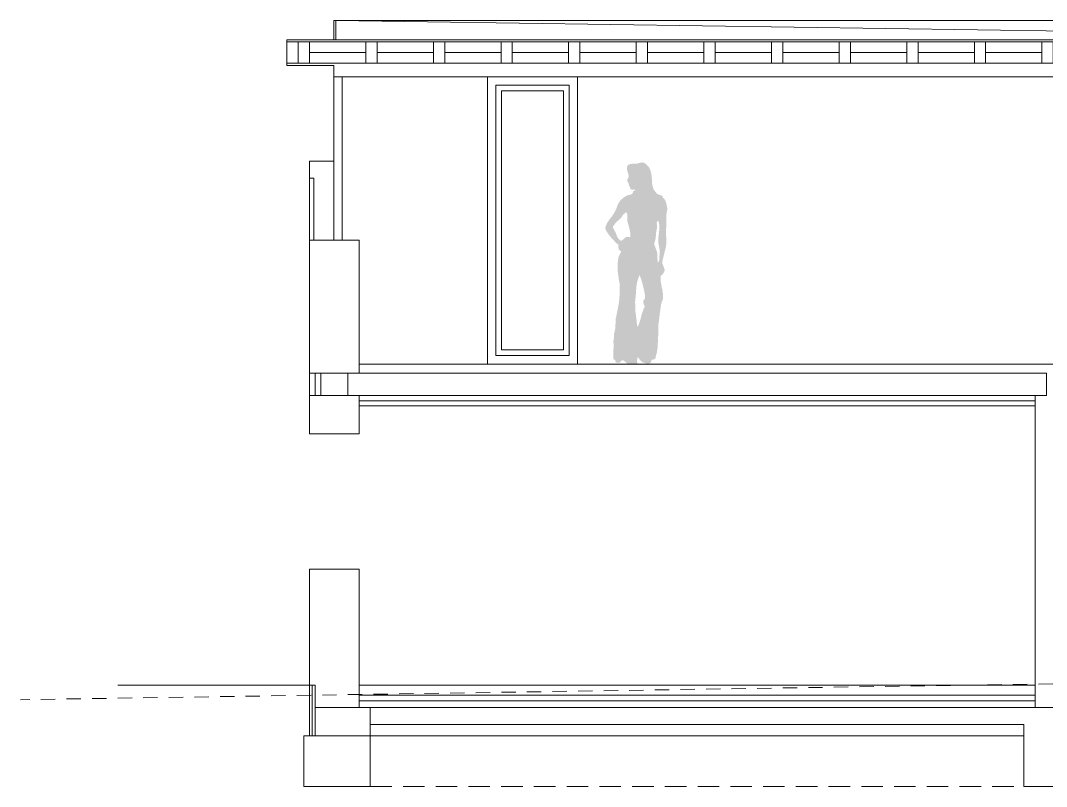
# Model space of a CAD drawing. Header units: metres. Extents: x -183 to 1639, y -350 to 198.
# Drawn here: x 767.99 to 777.09, y -219.69 to -212.89 of the extents above; entities that cross this region are included whole.
import ezdxf

# ---------------------------------------------------------------- set-up
doc = ezdxf.new("R2010")
doc.units = ezdxf.units.M
doc.header["$MEASUREMENT"] = 0
doc.linetypes.add('DASHED', pattern=[19.05, 12.7, -6.35])
doc.linetypes.add('ČÁRKOVANÁ', pattern=[19.05, 12.7, -6.35])
for name, color, linetype in [('dveře', 3, 'Continuous'), ('Krov', 3, 'Continuous'), ('okna', 4, 'Continuous'), ('pohled', 4, 'Continuous'), ('SRAFA', 251, 'Continuous'), ('stafaz', 254, 'Continuous'), ('teren', 1, 'Continuous'), ('ZDIVO', 1, 'Continuous')]:
    doc.layers.add(name, color=color, linetype=linetype)
doc.linetypes.add('BATTING', pattern='A,0.00254,-2.54,[134,ltypeshp.shx,S=2.54,R=0,X=-2.54,Y=0],-5.08,[134,ltypeshp.shx,S=2.54,R=180,X=2.54,Y=0],-2.54', length=10.16254)

msp = doc.modelspace()

# ---------------------------------------------------------------- hatches: boundary and pattern name
at = {"layer": 'stafaz', "linetype": 'Continuous', "ltscale": 0.001}
h = msp.add_hatch(color=256, dxfattribs=at)
h.paths.add_polyline_path([(773.2911, -214.9984), (773.294, -214.9845), (773.3034, -214.9683), (773.3099, -214.9537), (773.3135, -214.942), (773.3003, -214.9296), (773.2936, -214.9194), (773.2891, -214.9026), (773.2891, -214.8894), (773.2897, -214.8777), (773.2743, -214.8697), (773.2633, -214.8581), (773.2522, -214.8442), (773.2412, -214.8348), (773.2317, -214.8246), (773.2199, -214.8093), (773.2088, -214.7962), (773.1978, -214.7809), (773.1904, -214.77), (773.1845, -214.7597), (773.1786, -214.7495), (773.1763, -214.7371), (773.1763, -214.7254), (773.1799, -214.7151), (773.1842, -214.7049), (773.1878, -214.6946), (773.1936, -214.6843), (773.2009, -214.6741), (773.2096, -214.6601), (773.219, -214.6484), (773.2299, -214.6351), (773.2379, -214.6241), (773.2444, -214.6124), (773.2532, -214.5999), (773.2611, -214.586), (773.2655, -214.5757), (773.272, -214.561), (773.277, -214.55), (773.2814, -214.5368), (773.2857, -214.5251), (773.2922, -214.5134), (773.2987, -214.5031), (773.3075, -214.4906), (773.3198, -214.4781), (773.3315, -214.4685), (773.3468, -214.456), (773.3599, -214.4479), (773.3701, -214.4435), (773.3804, -214.4412), (773.3906, -214.439), (773.4008, -214.4353), (773.4125, -214.4308), (773.4197, -214.4169), (773.4197, -214.4066), (773.4328, -214.4044), (773.4401, -214.3941), (773.4255, -214.3927), (773.4152, -214.3927), (773.405, -214.3921), (773.3954, -214.3811), (773.3917, -214.3673), (773.385, -214.3534), (773.382, -214.3417), (773.3791, -214.3315), (773.3709, -214.3198), (773.3702, -214.3096), (773.3723, -214.2993), (773.3781, -214.2891), (773.3817, -214.2781), (773.3838, -214.2678), (773.3719, -214.2328), (773.369, -214.2203), (773.3667, -214.2072), (773.3666, -214.1969), (773.3688, -214.1867), (773.3753, -214.175), (773.3862, -214.169), (773.3987, -214.1653), (773.4111, -214.1631), (773.425, -214.1623), (773.4374, -214.1622), (773.4499, -214.1621), (773.4608, -214.1613), (773.4725, -214.1569), (773.4857, -214.1539), (773.5003, -214.1509), (773.5164, -214.1537), (773.534, -214.1639), (773.5443, -214.1741), (773.5583, -214.1879), (773.5642, -214.1981), (773.5723, -214.2142), (773.5768, -214.2266), (773.5805, -214.2405), (773.5828, -214.2543), (773.585, -214.2675), (773.5865, -214.2785), (773.5874, -214.2938), (773.5896, -214.3092), (773.5897, -214.3223), (773.5905, -214.3392), (773.5921, -214.3545), (773.5958, -214.3677), (773.6002, -214.3808), (773.6062, -214.3939), (773.6135, -214.4049), (773.6224, -214.4165), (773.6312, -214.4267), (773.6459, -214.4369), (773.6605, -214.4397), (773.6708, -214.4441), (773.6826, -214.4528), (773.6841, -214.4638), (773.6958, -214.4718), (773.7069, -214.4871), (773.7121, -214.5031), (773.7165, -214.5163), (773.7196, -214.5323), (773.7225, -214.5455), (773.7241, -214.5587), (773.7242, -214.5726), (773.722, -214.5843), (773.7191, -214.5945), (773.7177, -214.6062), (773.7164, -214.6231), (773.7164, -214.637), (773.7165, -214.6494), (773.7166, -214.6604), (773.7166, -214.6714), (773.7167, -214.6816), (773.7167, -214.694), (773.7168, -214.7109), (773.7162, -214.7248), (773.714, -214.7358), (773.7119, -214.7489), (773.712, -214.7592), (773.712, -214.7723), (773.7136, -214.7848), (773.7136, -214.8009), (773.7159, -214.8184), (773.7174, -214.8301), (773.7175, -214.8418), (773.7176, -214.8572), (773.7155, -214.8755), (773.7141, -214.8901), (773.7113, -214.9048), (773.7084, -214.9165), (773.7048, -214.9319), (773.7012, -214.9458), (773.6976, -214.9575), (773.6948, -214.9714), (773.6912, -214.9824), (773.6905, -214.9941), (773.6855, -215.0073), (773.6826, -215.019), (773.6819, -215.0344), (773.682, -215.0505), (773.6857, -215.0607), (773.6902, -215.0709), (773.6961, -215.087), (773.6998, -215.0994), (773.7014, -215.1096), (773.6963, -215.1243), (773.6862, -215.1405), (773.6745, -215.1522), (773.6643, -215.1618), (773.6651, -215.1757), (773.6652, -215.1903), (773.6653, -215.2006), (773.6683, -215.2152), (773.672, -215.2371), (773.6743, -215.2495), (773.6758, -215.2598), (773.6795, -215.2744), (773.6826, -215.2912), (773.6856, -215.3138), (773.6864, -215.3255), (773.6879, -215.3372), (773.688, -215.3489), (773.6873, -215.3592), (773.6844, -215.3694), (773.6765, -215.387), (773.6707, -215.4068), (773.6665, -215.4339), (773.6643, -215.4464), (773.6637, -215.4595), (773.6623, -215.4698), (773.6601, -215.4808), (773.6573, -215.5005), (773.6559, -215.5122), (773.6538, -215.5269), (773.6524, -215.5393), (773.651, -215.5525), (773.6496, -215.5635), (773.6482, -215.5745), (773.6468, -215.5855), (773.6454, -215.5957), (773.644, -215.6177), (773.6442, -215.6425), (773.6442, -215.6564), (773.6443, -215.6667), (773.6444, -215.6798), (773.6437, -215.6937), (773.6438, -215.7113), (773.6431, -215.7252), (773.6425, -215.7362), (773.6418, -215.7472), (773.6404, -215.7589), (773.6397, -215.7706), (773.639, -215.783), (773.6384, -215.7955), (773.6363, -215.8145), (773.6327, -215.8357), (773.6306, -215.846), (773.6263, -215.8592), (773.6227, -215.8724), (773.6191, -215.8929), (773.6089, -215.8988), (773.5972, -215.9032), (773.587, -215.9025), (773.5834, -215.9165), (773.5762, -215.9304), (773.5623, -215.9363), (773.544, -215.9364), (773.533, -215.9335), (773.5228, -215.9307), (773.5044, -215.9242), (773.4912, -215.914), (773.4802, -215.9009), (773.4691, -215.8863), (773.4581, -215.8805), (773.4575, -215.893), (773.4575, -215.9032), (773.4561, -215.9157), (773.4584, -215.9259), (773.4584, -215.9361), (773.4467, -215.9406), (773.4343, -215.9406), (773.4233, -215.9407), (773.4109, -215.9386), (773.3999, -215.9379), (773.3845, -215.9365), (773.3699, -215.9359), (773.3581, -215.9279), (773.3478, -215.917), (773.3339, -215.909), (773.3215, -215.9083), (773.3105, -215.9164), (773.3077, -215.9289), (773.2967, -215.9297), (773.2806, -215.9297), (773.2704, -215.9283), (773.2637, -215.9181), (773.2637, -215.9064), (773.2505, -215.9006), (773.2445, -215.8882), (773.2452, -215.8714), (773.2458, -215.856), (773.2458, -215.8429), (773.2457, -215.8312), (773.2463, -215.8129), (773.2485, -215.799), (773.2491, -215.7873), (773.2491, -215.777), (773.2475, -215.7551), (773.2467, -215.7397), (773.2495, -215.7207), (773.2516, -215.7024), (773.2516, -215.6914), (773.2515, -215.6775), (773.2558, -215.657), (773.2586, -215.646), (773.2622, -215.6292), (773.2636, -215.6145), (773.2635, -215.6006), (773.2649, -215.5904), (773.2656, -215.5801), (773.2655, -215.5589), (773.2669, -215.5465), (773.2683, -215.5348), (773.2726, -215.5164), (773.2761, -215.4959), (773.2783, -215.485), (773.2804, -215.474), (773.2826, -215.4637), (773.2876, -215.4425), (773.289, -215.4308), (773.2911, -215.4198), (773.2932, -215.4088), (773.2968, -215.3905), (773.2975, -215.3759), (773.2981, -215.3656), (773.2988, -215.3554), (773.3002, -215.3444), (773.3016, -215.3268), (773.3015, -215.3093), (773.3029, -215.2946), (773.3028, -215.2815), (773.3028, -215.2698), (773.3027, -215.2588), (773.3027, -215.2485), (773.3026, -215.2354), (773.301, -215.2215), (773.298, -215.2076), (773.295, -215.193), (773.2928, -215.1754), (773.2905, -215.1608), (773.2882, -215.1374), (773.2859, -215.1235), (773.2844, -215.1082), (773.2843, -215.0921), (773.2842, -215.0818), (773.2841, -215.0665), (773.2841, -215.0562), (773.284, -215.0409), (773.2861, -215.0299), (773.2883, -215.0145)])
h.paths.add_polyline_path([(773.4748, -215.1606), (773.4698, -215.173), (773.4654, -215.184), (773.4626, -215.195), (773.459, -215.206), (773.4554, -215.2214), (773.4526, -215.2382), (773.4512, -215.2529), (773.4491, -215.2668), (773.4484, -215.2844), (773.4478, -215.2968), (773.4464, -215.3107), (773.4457, -215.3209), (773.4443, -215.3378), (773.4436, -215.348), (773.4422, -215.3597), (773.4408, -215.3729), (773.4394, -215.3861), (773.4395, -215.3993), (773.4403, -215.4102), (773.4411, -215.4314), (773.4413, -215.4527), (773.4421, -215.4687), (773.4429, -215.4841), (773.4459, -215.5009), (773.4467, -215.5141), (773.449, -215.5272), (773.4505, -215.5404), (773.452, -215.5514), (773.4535, -215.5638), (773.4543, -215.5748), (773.4559, -215.5865), (773.4574, -215.5981), (773.4589, -215.612), (773.4669, -215.5996), (773.472, -215.5886), (773.4784, -215.5702), (773.4828, -215.5563), (773.4885, -215.538), (773.4914, -215.5255), (773.4964, -215.5072), (773.5014, -215.4889), (773.5072, -215.4728), (773.5115, -215.4611), (773.5158, -215.4486), (773.5231, -215.4354), (773.5223, -215.4215), (773.5171, -215.4113), (773.5127, -215.4003), (773.5112, -215.3894), (773.5118, -215.3791), (773.5205, -215.3666), (773.5271, -215.3542), (773.527, -215.3373), (773.5247, -215.3154), (773.5202, -215.292), (773.5164, -215.2781), (773.5127, -215.2599), (773.5097, -215.2475), (773.5059, -215.2314), (773.5, -215.2117), (773.4963, -215.1985), (773.4925, -215.1883), (773.4888, -215.1759), (773.4844, -215.1657), (773.4774, -215.1495)], flags=16)
h.paths.add_polyline_path([(773.6364, -214.9959), (773.6379, -215.0134), (773.6387, -215.0237), (773.6395, -215.0383), (773.6505, -215.0294), (773.6548, -215.0163), (773.6547, -215.0045), (773.6547, -214.9928), (773.6553, -214.9804), (773.656, -214.9687), (773.6559, -214.9577), (773.6559, -214.9453), (773.6558, -214.9336), (773.6558, -214.9226), (773.6542, -214.908), (773.652, -214.897), (773.6482, -214.8802), (773.6467, -214.8692), (773.6459, -214.8517), (773.6458, -214.84), (773.6457, -214.8246), (773.6464, -214.8129), (773.6478, -214.7997), (773.6492, -214.7873), (773.6513, -214.7727), (773.6527, -214.7602), (773.6548, -214.75), (773.6555, -214.7383), (773.6555, -214.7273), (773.6554, -214.717), (773.6531, -214.701), (773.6494, -214.6812), (773.6454, -214.6709), (773.6347, -214.6747), (773.6311, -214.6901), (773.6319, -214.7003), (773.6327, -214.7128), (773.6328, -214.7237), (773.6321, -214.7384), (773.6292, -214.7501), (773.6278, -214.7611), (773.6257, -214.7735), (773.6243, -214.7845), (773.6236, -214.7969), (773.623, -214.8072), (773.6209, -214.8277), (773.618, -214.8394), (773.6144, -214.8526), (773.6101, -214.8629), (773.6079, -214.8746), (773.6124, -214.8877), (773.6161, -214.8987), (773.6228, -214.914), (773.6258, -214.925), (773.6317, -214.9396), (773.6354, -214.9549), (773.6355, -214.9725), (773.6356, -214.9842)], flags=16)
h.paths.add_polyline_path([(773.394, -214.8164), (773.3969, -214.8054), (773.3976, -214.7937), (773.3975, -214.7828), (773.3953, -214.7711), (773.3923, -214.7572), (773.3907, -214.747), (773.3863, -214.7287), (773.3825, -214.7155), (773.3788, -214.7009), (773.3751, -214.6892), (773.3706, -214.6761), (773.3691, -214.6644), (773.369, -214.6527), (773.3697, -214.6388), (773.3718, -214.6263), (773.3703, -214.6125), (773.3658, -214.6015), (773.3592, -214.5913), (773.3315, -214.617), (773.325, -214.6281), (773.3185, -214.6383), (773.309, -214.6494), (773.2952, -214.6619), (773.2828, -214.6714), (773.2682, -214.6847), (773.2595, -214.6964), (773.2508, -214.7089), (773.2443, -214.7192), (773.2436, -214.7324), (773.2488, -214.7426), (773.2554, -214.7564), (773.265, -214.7696), (773.2695, -214.7805), (773.2732, -214.7915), (773.2769, -214.8017), (773.2836, -214.817), (773.2939, -214.8301), (773.3034, -214.8403), (773.3137, -214.8469), (773.3247, -214.8424), (773.3356, -214.8328), (773.3472, -214.8218), (773.3582, -214.8144), (773.3713, -214.8129), (773.3838, -214.8136)], flags=16)

# ---------------------------------------------------------------- linework, layer by layer
at = {"linetype": 'Continuous', "lineweight": 0}
for p, q in [((770.8895, -216.021), (770.5495, -216.021)), ((770.6495, -216.021), (770.6495, -216.221)), ((777.0895, -216.021), (770.8895, -216.021)), ((770.8895, -216.021), (770.8895, -216.221)), ((770.9895, -215.941), (770.9895, -216.021)), ((777.0895, -216.221), (777.0895, -216.021)), ((770.8895, -216.221), (770.5495, -216.221)), ((770.8895, -216.221), (777.0895, -216.221)), ((770.9895, -216.311), (770.9895, -216.221)), ((775.0317, -216.221), (774.9317, -216.221)), ((776.9895, -216.311), (776.9895, -216.221))]:
    msp.add_line(p, q, dxfattribs=at)
at = {"layer": 'dveře', "linetype": 'Continuous', "lineweight": 0}
for p, q in [((770.7645, -214.841), (770.7645, -213.391)), ((770.8395, -214.841), (770.8395, -213.391)), ((770.5495, -214.841), (770.5495, -214.291)), ((770.5495, -214.291), (770.5895, -214.291)), ((770.5895, -214.291), (770.5895, -214.841))]:
    msp.add_line(p, q, dxfattribs=at)
at = {"layer": 'Krov', "linetype": 'Continuous', "lineweight": 0}
for p, q in [((779.0645, -213.0115), (770.7845, -212.891)), ((770.3495, -213.0815), (780.8395, -213.0815)), ((770.3495, -213.271), (780.8395, -213.271))]:
    msp.add_line(p, q, dxfattribs=at)
for points in [[(770.4495, -213.0815), (770.5495, -213.0815), (770.5495, -213.271), (770.4495, -213.271)], [(771.0495, -213.0815), (771.1495, -213.0815), (771.1495, -213.271), (771.0495, -213.271)], [(771.6495, -213.0815), (771.7495, -213.0815), (771.7495, -213.271), (771.6495, -213.271)], [(772.2495, -213.0815), (772.3495, -213.0815), (772.3495, -213.271), (772.2495, -213.271)], [(772.8495, -213.0815), (772.9495, -213.0815), (772.9495, -213.271), (772.8495, -213.271)], [(773.4495, -213.0815), (773.5495, -213.0815), (773.5495, -213.271), (773.4495, -213.271)], [(774.0495, -213.0815), (774.1495, -213.0815), (774.1495, -213.271), (774.0495, -213.271)], [(774.6495, -213.0815), (774.7495, -213.0815), (774.7495, -213.271), (774.6495, -213.271)], [(775.2495, -213.0815), (775.3495, -213.0815), (775.3495, -213.271), (775.2495, -213.271)], [(775.8495, -213.0815), (775.9495, -213.0815), (775.9495, -213.271), (775.8495, -213.271)], [(776.4495, -213.0815), (776.5495, -213.0815), (776.5495, -213.271), (776.4495, -213.271)], [(777.0495, -213.0815), (777.1495, -213.0815), (777.1495, -213.271), (777.0495, -213.271)]]:
    msp.add_lwpolyline(points, close=True, dxfattribs=at)
at = {"layer": 'okna', "linetype": 'Continuous', "lineweight": 0}
for p, q in [((770.7645, -213.0615), (770.7645, -212.891)), ((770.7845, -213.0615), (770.7845, -212.891)), ((770.5495, -218.791), (770.5495, -219.241)), ((770.5495, -218.791), (770.5995, -218.791)), ((770.5995, -218.791), (770.5995, -218.991)), ((770.9895, -218.791), (770.9895, -218.991)), ((776.9895, -218.791), (776.9895, -218.991)), ((770.9895, -218.881), (776.9895, -218.881)), ((770.5995, -218.991), (776.9895, -218.991)), ((770.5995, -218.991), (770.5995, -219.241)), ((771.0895, -218.991), (771.0895, -219.241)), ((776.9895, -218.991), (780.1645, -218.991)), ((771.0895, -219.141), (776.8895, -219.141)), ((771.0895, -219.241), (771.0895, -219.141)), ((776.8895, -219.691), (776.8895, -219.141)), ((770.4995, -219.241), (770.4995, -219.691)), ((770.5995, -219.241), (770.4995, -219.241)), ((770.5995, -219.241), (771.0895, -219.241)), ((771.0895, -219.241), (776.8895, -219.241)), ((771.0895, -219.241), (771.0895, -219.691)), ((776.8895, -219.241), (776.8895, -219.691)), ((770.4995, -219.691), (771.0895, -219.691)), ((776.8895, -219.691), (777.3395, -219.691))]:
    msp.add_line(p, q, dxfattribs=at)
at = {"layer": 'okna', "linetype": 'BATTING', "lineweight": 0, "ltscale": 0.008}
for p, q in [((770.5495, -213.1763), (771.0495, -213.1763)), ((771.1495, -213.1763), (771.6495, -213.1763)), ((771.7495, -213.1763), (772.2495, -213.1763)), ((772.3495, -213.1763), (772.8495, -213.1763)), ((772.9495, -213.1763), (773.4495, -213.1763)), ((773.5495, -213.1763), (774.0495, -213.1763)), ((774.1495, -213.1763), (774.6495, -213.1763)), ((774.7495, -213.1763), (775.2495, -213.1763)), ((775.3495, -213.1763), (775.8495, -213.1763)), ((775.9495, -213.1763), (776.4495, -213.1763)), ((776.5495, -213.1763), (777.0495, -213.1763))]:
    msp.add_line(p, q, dxfattribs=at)
at = {"layer": 'okna', "linetype": 'BATTING', "lineweight": 0, "ltscale": 0.005}
for p, q in [((770.5995, -216.021), (770.5995, -216.221)), ((770.9895, -218.931), (776.9895, -218.931))]:
    msp.add_line(p, q, dxfattribs=at)
at = {"layer": 'okna', "linetype": 'BATTING', "lineweight": 0, "ltscale": 0.004}
msp.add_line((770.9895, -216.266), (776.9895, -216.266), dxfattribs=at)
at = {"layer": 'okna', "linetype": 'BATTING', "lineweight": 0, "ltscale": 0.0025}
msp.add_line((770.5745, -218.791), (770.5745, -219.241), dxfattribs=at)
at = {"layer": 'okna', "linetype": 'DASHED', "lineweight": 0, "ltscale": 0.015}
msp.add_line((771.0895, -219.691), (776.8895, -219.691), dxfattribs=at)
at = {"layer": 'pohled', "lineweight": 0}
msp.add_line((770.7645, -212.891), (780.5645, -212.891), dxfattribs=at)
at = {"layer": 'SRAFA', "linetype": 'Continuous', "lineweight": 0}
for p, q in [((772.1287, -213.391), (772.1287, -215.941)), ((772.9287, -213.391), (772.9287, -215.941)), ((770.5495, -214.291), (770.5495, -214.141)), ((770.5495, -214.141), (770.7645, -214.141))]:
    msp.add_line(p, q, dxfattribs=at)
for points in [[(772.8537, -213.466), (772.2037, -213.466), (772.2037, -215.866), (772.8537, -215.866)], [(772.8037, -213.516), (772.2537, -213.516), (772.2537, -215.816), (772.8037, -215.816)]]:
    msp.add_lwpolyline(points, close=True, dxfattribs=at)
at = {"layer": 'teren', "linetype": 'ČÁRKOVANÁ', "lineweight": 0, "ltscale": 0.01, "flags": 128}
msp.add_lwpolyline([(792.5495, -217.841), (780.3145, -218.731), (767.9857, -218.9204)], dxfattribs=at)
at = {"layer": 'ZDIVO', "linetype": 'Continuous', "lineweight": 0}
for p, q in [((770.3495, -213.0615), (780.8395, -213.0615)), ((770.3495, -213.291), (770.3495, -213.0615)), ((770.3495, -213.291), (770.7645, -213.291)), ((770.7645, -213.391), (770.7645, -213.291)), ((770.7645, -213.391), (777.0395, -213.391)), ((777.0395, -213.391), (779.0395, -213.391)), ((770.5495, -214.841), (770.5495, -216.561)), ((770.5495, -214.841), (770.9895, -214.841)), ((770.9895, -215.941), (770.9895, -214.841)), ((770.9895, -215.941), (777.2395, -215.941)), ((770.9895, -216.311), (776.9895, -216.311)), ((770.9895, -216.561), (770.9895, -216.311)), ((770.9895, -216.311), (776.9895, -216.311)), ((776.9895, -216.311), (776.9895, -218.791)), ((770.5495, -217.761), (770.5495, -218.791)), ((770.9895, -217.761), (770.9895, -218.791)), ((770.5495, -218.791), (768.8495, -218.791)), ((770.9895, -218.791), (776.9895, -218.791))]:
    msp.add_line(p, q, dxfattribs=at)
for points in [[(770.5495, -216.561), (770.9895, -216.561)], [(770.9895, -217.761), (770.5495, -217.761)]]:
    msp.add_lwpolyline(points, dxfattribs=at)

doc.saveas('drawing.dxf')
